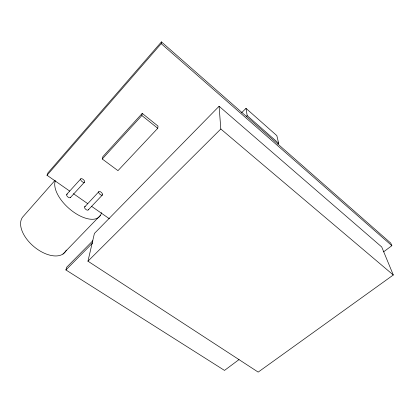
<?xml version="1.0" encoding="UTF-8"?>
<svg xmlns="http://www.w3.org/2000/svg" width="414" height="414" viewBox="0 0 414 414"><rect width="100%" height="100%" fill="white"/><g stroke="black" fill="none" stroke-linecap="round" stroke-linejoin="round"><path stroke-width="0.62" d="M157.76 128.288L158.013 126.084L142.23 113.389L102.858 156.668L102.253 159.002L117.964 170.651L157.76 128.288L141.862 115.537L142.23 113.389M69.743 191.113L47.015 175.262L161.196 43.661L161.444 41.892L390.733 243.085L391.867 245.683L383.576 251.862M87.959 261.193L94.413 233.444L219.099 106.258L381.718 246.961L393.3 274.989L258.186 372.108L87.959 261.193L220.812 129.008L219.099 106.258M239.007 359.6L224.502 370.411L65.909 269.949L66.644 267.278L92.865 240.705M98.77 191.775L98.672 192.086A2.432 1.159 42.7 0 0 100.338 194.596A2.432 1.159 42.7 0 0 102.517 194.803A2.432 1.159 42.7 0 0 101.233 192.334L100.737 191.967A2.432 1.159 42.7 0 0 98.77 191.775L84.518 207.14A2.391 1.206 42.2 0 0 86.309 209.738A2.391 1.206 42.2 0 0 88.399 209.536M47.015 175.262L47.952 172.881L161.444 41.892M54.767 180.649L22.749 216.983A27.521 15.68 40.1 0 0 35.707 248.058A27.521 15.68 40.1 0 0 66.323 250.123M66.773 194.301L80.813 178.832M102.253 159.002L141.862 115.537M70.375 197.592L84.456 182.196A2.484 1.185 41.6 0 0 82.464 178.967A2.484 1.185 41.6 0 0 80.978 180.39A2.484 1.185 41.6 0 0 84.456 182.196M88.296 209.857L102.475 194.891M62.938 254.077L100.519 215.233M65.909 269.949L92.72 242.842M241.538 112.789L246.004 108.364L276.831 135.632L278.663 143.296L277.747 144.144M246.258 116.52L247.174 115.625L246.004 108.364M73.449 193.69L87.721 203.647M91.422 206.224L109.394 218.758M220.812 129.008L393.3 274.989M161.196 43.661L391.867 245.683M247.174 115.625L278.663 143.296M101.456 212.61A28.68 14.324 41.6 0 1 73.93 212.299A28.68 14.324 41.6 0 1 55.372 180.628M84.622 206.819A2.391 1.206 42.2 0 1 85.196 206.508M70.54 197.312A2.443 1.237 41 0 1 67.446 196.583A2.443 1.237 41 0 1 67.461 194.099"/></g></svg>
